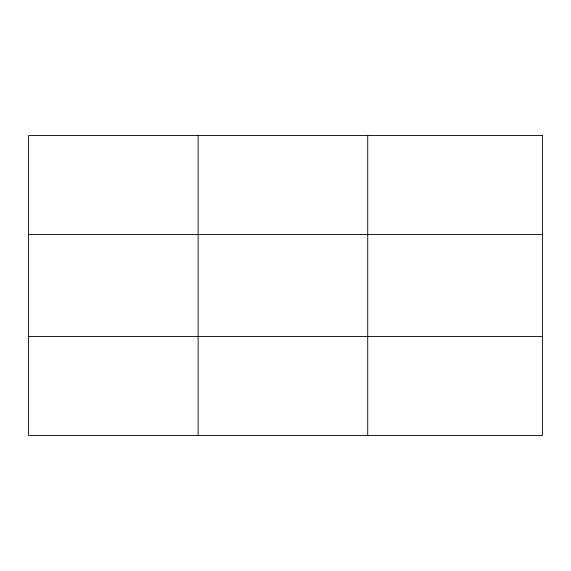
<?xml version="1.0" encoding="UTF-8"?>
<svg xmlns="http://www.w3.org/2000/svg" width="571" height="571" viewBox="0 0 571 571"><rect width="100%" height="100%" fill="white"/><g stroke="black" fill="none" stroke-linecap="round" stroke-linejoin="round"><path stroke-width="0.86" d="M198.137 435.437L198.137 135.563M367.724 435.437L367.724 135.563M28.55 234.524L542.45 234.524M28.55 336.476L542.45 336.476M542.45 135.563L542.45 435.437L28.55 435.437L28.55 135.563L542.45 135.563"/></g></svg>
